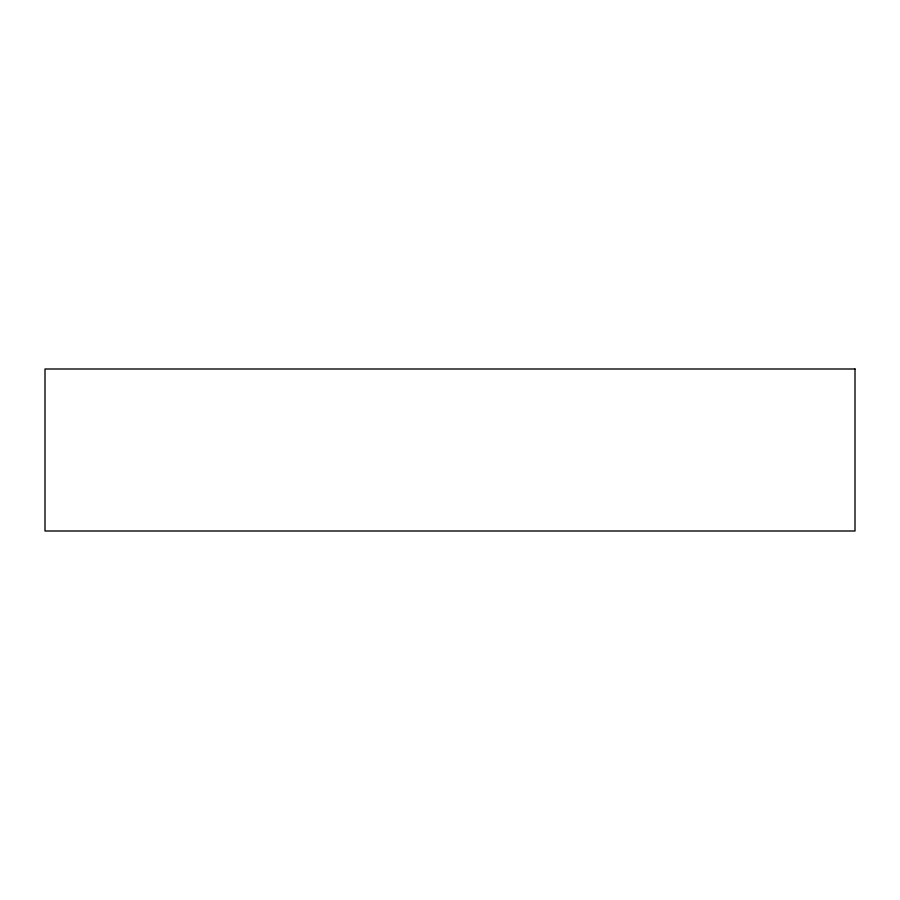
<?xml version="1.0" encoding="UTF-8"?>
<svg xmlns="http://www.w3.org/2000/svg" width="900" height="900" viewBox="0 0 900 900"><rect width="100%" height="100%" fill="white"/><g stroke="black" fill="none" stroke-linecap="round" stroke-linejoin="round"><path stroke-width="1.35" d="M855 369L45 369L45 531L855 531L855 369"/></g></svg>
